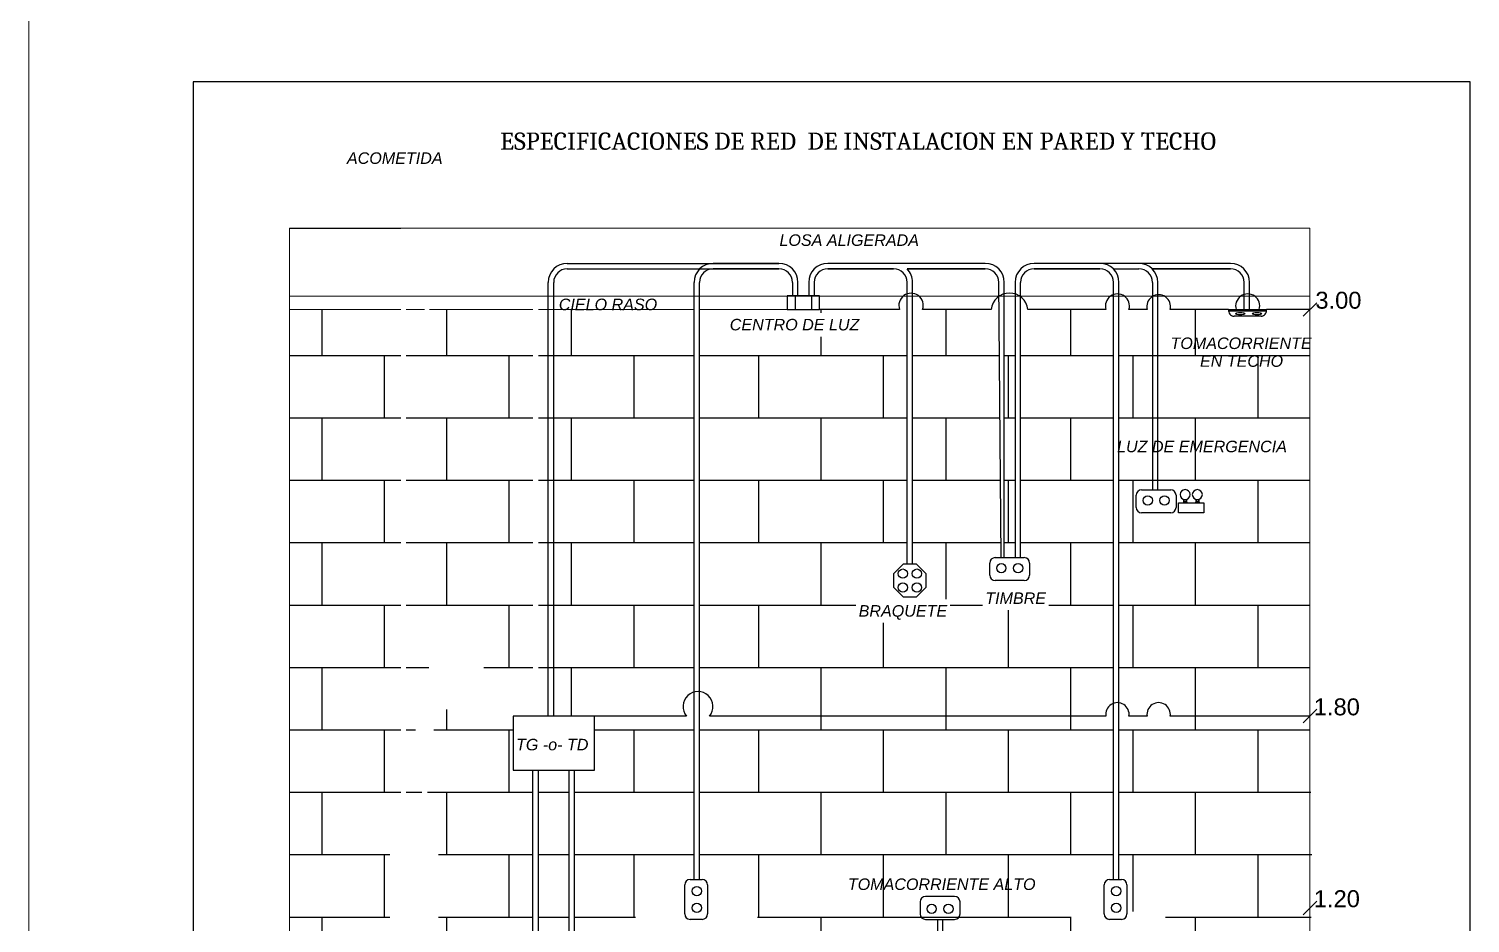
# Model space of a CAD drawing. Header units: inches. Extents: x 1693 to 10990, y 1878 to 5055.
# Drawn here: x 1693.3 to 1757.9, y 2213.3 to 2253.4 of the extents above; entities that cross this region are included whole.
import ezdxf

# ---------------------------------------------------------------- set-up
doc = ezdxf.new("R2010")
doc.units = ezdxf.units.IN
for name, color, linetype, lineweight in [('00 LEYENDA', 3, 'Continuous', 9), ('COTAS', 34, 'Continuous', 5), ('DETALLE2', 1, 'Continuous', 5), ('IE-DIAGRAMA', 1, 'Continuous', 0)]:
    doc.layers.add(name, color=color, linetype=linetype, lineweight=lineweight)
doc.layers.add('DETALLE', color=3, linetype='Continuous')
doc.styles.add('Arial cursiva', font='ariali.ttf')
doc.styles.add('MtXpl_Cambria', font='Cambria.ttf')
doc.styles.get("Standard").update_dxf_attribs({"font": 'arial.ttf'})

msp = doc.modelspace()

# ---------------------------------------------------------------- linework, layer by layer
at = {"color": 240, "linetype": 'Continuous', "true_color": 0xed1f24}
for p, q in [((1728.83, 2244.433), (1728.83, 2244.435)), ((1706.449, 2238.738), (1706.449, 2240.8)), ((1712.045, 2238.738), (1712.045, 2240.8)), ((1717.64, 2238.738), (1717.64, 2240.8)), ((1728.83, 2240.645), (1728.83, 2240.8)), ((1734.426, 2238.738), (1734.426, 2240.8)), ((1740.021, 2238.738), (1740.021, 2240.8)), ((1745.616, 2238.738), (1745.616, 2240.8)), ((1728.83, 2238.738), (1728.83, 2239.581)), ((1704.985, 2238.738), (1709.979, 2238.738)), ((1709.247, 2235.941), (1709.247, 2238.738)), ((1710.222, 2238.738), (1715.904, 2238.738)), ((1714.842, 2235.941), (1714.842, 2238.738)), ((1716.147, 2238.738), (1723.13, 2238.738)), ((1720.438, 2235.941), (1720.438, 2238.738)), ((1723.373, 2238.738), (1732.682, 2238.738)), ((1726.033, 2235.941), (1726.033, 2238.738)), ((1731.628, 2235.941), (1731.628, 2238.738)), ((1732.925, 2238.738), (1736.822, 2238.738)), ((1737.036, 2238.738), (1737.522, 2238.738)), ((1737.223, 2235.941), (1737.223, 2238.738)), ((1737.765, 2238.738), (1741.934, 2238.738)), ((1742.177, 2238.738), (1750.741, 2238.738)), ((1742.819, 2235.941), (1742.819, 2238.738)), ((1748.414, 2235.941), (1748.414, 2238.738)), ((1704.985, 2235.941), (1709.979, 2235.941)), ((1706.449, 2233.143), (1706.449, 2235.941)), ((1710.222, 2235.941), (1715.904, 2235.941)), ((1712.045, 2233.143), (1712.045, 2235.941)), ((1716.147, 2235.941), (1723.13, 2235.941)), ((1717.64, 2233.143), (1717.64, 2235.941)), ((1723.373, 2235.941), (1732.682, 2235.941)), ((1728.83, 2233.143), (1728.83, 2235.941)), ((1732.925, 2235.941), (1736.846, 2235.941)), ((1734.426, 2233.143), (1734.426, 2235.941)), ((1737.036, 2235.941), (1737.522, 2235.941)), ((1737.765, 2235.941), (1741.934, 2235.941)), ((1740.021, 2233.143), (1740.021, 2235.941)), ((1742.177, 2235.941), (1750.741, 2235.941)), ((1745.616, 2233.143), (1745.616, 2235.941)), ((1704.985, 2233.143), (1709.979, 2233.143)), ((1709.247, 2230.346), (1709.247, 2233.143)), ((1710.222, 2233.143), (1715.904, 2233.143)), ((1714.842, 2230.346), (1714.842, 2233.143)), ((1716.147, 2233.143), (1723.13, 2233.143)), ((1720.438, 2230.346), (1720.438, 2233.143)), ((1723.373, 2233.143), (1732.682, 2233.143)), ((1726.033, 2230.346), (1726.033, 2233.143)), ((1731.628, 2230.346), (1731.628, 2233.143)), ((1732.925, 2233.143), (1736.87, 2233.143)), ((1737.036, 2233.143), (1737.522, 2233.143)), ((1737.223, 2230.346), (1737.223, 2233.143)), ((1737.765, 2233.143), (1741.934, 2233.143)), ((1742.177, 2233.143), (1750.741, 2233.143)), ((1742.819, 2230.346), (1742.819, 2233.143)), ((1748.414, 2230.346), (1748.414, 2233.143)), ((1704.985, 2230.346), (1709.979, 2230.346)), ((1706.449, 2227.548), (1706.449, 2230.346)), ((1710.222, 2230.346), (1715.904, 2230.346)), ((1712.045, 2227.548), (1712.045, 2230.346)), ((1716.147, 2230.346), (1723.13, 2230.346)), ((1717.64, 2227.548), (1717.64, 2230.346)), ((1723.373, 2230.346), (1732.682, 2230.346)), ((1728.83, 2227.548), (1728.83, 2230.346)), ((1732.925, 2230.346), (1736.895, 2230.346)), ((1734.426, 2228.646), (1734.426, 2230.346)), ((1737.036, 2230.346), (1737.522, 2230.346)), ((1737.765, 2230.346), (1741.934, 2230.346)), ((1740.021, 2228.646), (1740.021, 2230.346)), ((1742.177, 2230.346), (1750.741, 2230.346)), ((1745.616, 2228.646), (1745.616, 2230.346)), ((1734.426, 2227.809), (1734.426, 2228.646)), ((1740.021, 2227.548), (1740.021, 2228.646)), ((1745.616, 2227.548), (1745.616, 2228.646)), ((1704.985, 2227.548), (1709.979, 2227.548)), ((1709.247, 2224.75), (1709.247, 2227.548)), ((1710.222, 2227.548), (1715.904, 2227.548)), ((1714.842, 2224.75), (1714.842, 2227.548)), ((1716.147, 2227.548), (1723.13, 2227.548)), ((1720.438, 2224.75), (1720.438, 2227.548)), ((1723.373, 2227.548), (1730.379, 2227.548)), ((1726.033, 2224.75), (1726.033, 2227.548)), ((1734.605, 2227.548), (1736.053, 2227.548)), ((1739.037, 2227.548), (1741.934, 2227.548)), ((1742.177, 2227.548), (1750.741, 2227.548)), ((1742.819, 2224.75), (1742.819, 2227.548)), ((1748.414, 2224.75), (1748.414, 2227.548)), ((1737.223, 2224.75), (1737.223, 2227.316)), ((1731.628, 2224.75), (1731.628, 2226.745)), ((1704.985, 2224.75), (1709.979, 2224.75)), ((1706.449, 2221.953), (1706.449, 2224.75)), ((1710.222, 2224.75), (1711.236, 2224.75)), ((1713.699, 2224.75), (1715.904, 2224.75)), ((1716.147, 2224.75), (1723.13, 2224.75)), ((1717.64, 2222.57), (1717.64, 2224.75)), ((1723.373, 2224.75), (1741.934, 2224.75)), ((1728.83, 2222.57), (1728.83, 2224.75)), ((1734.426, 2222.57), (1734.426, 2224.75)), ((1740.021, 2222.57), (1740.021, 2224.75)), ((1742.177, 2224.75), (1750.741, 2224.75)), ((1745.616, 2222.57), (1745.616, 2224.75)), ((1712.045, 2221.953), (1712.045, 2222.861)), ((1728.83, 2221.953), (1728.83, 2222.57)), ((1734.426, 2221.953), (1734.426, 2222.57)), ((1740.021, 2221.953), (1740.021, 2222.57)), ((1745.616, 2221.953), (1745.616, 2222.57)), ((1704.985, 2221.953), (1709.979, 2221.953)), ((1709.247, 2219.155), (1709.247, 2221.953)), ((1710.222, 2221.953), (1710.636, 2221.953)), ((1711.465, 2221.953), (1715.012, 2221.953)), ((1714.842, 2219.155), (1714.842, 2221.953)), ((1718.658, 2221.953), (1723.13, 2221.953)), ((1720.438, 2219.155), (1720.438, 2221.953)), ((1723.373, 2221.953), (1741.934, 2221.953)), ((1726.033, 2219.155), (1726.033, 2221.953)), ((1731.628, 2219.155), (1731.628, 2221.953)), ((1737.223, 2219.155), (1737.223, 2221.953)), ((1742.177, 2221.953), (1750.749, 2221.953)), ((1742.819, 2219.155), (1742.819, 2221.953)), ((1748.414, 2219.155), (1748.414, 2221.953)), ((1704.985, 2219.155), (1709.979, 2219.155)), ((1706.449, 2216.493), (1706.449, 2219.155)), ((1710.222, 2219.155), (1710.929, 2219.155)), ((1711.172, 2219.155), (1715.904, 2219.155)), ((1712.045, 2216.357), (1712.045, 2219.155)), ((1716.147, 2219.155), (1717.523, 2219.155)), ((1717.766, 2219.155), (1723.13, 2219.155)), ((1723.373, 2219.155), (1741.934, 2219.155)), ((1728.83, 2216.357), (1728.83, 2219.155)), ((1734.426, 2216.357), (1734.426, 2219.155)), ((1740.021, 2216.357), (1740.021, 2219.155)), ((1742.177, 2219.155), (1750.785, 2219.155)), ((1745.616, 2216.357), (1745.616, 2219.155)), ((1706.449, 2216.357), (1706.449, 2216.493)), ((1704.985, 2216.357), (1709.482, 2216.357)), ((1709.247, 2213.56), (1709.247, 2216.357)), ((1711.669, 2216.357), (1715.904, 2216.357)), ((1714.842, 2213.56), (1714.842, 2216.357)), ((1716.147, 2216.357), (1717.523, 2216.357)), ((1717.766, 2216.357), (1723.13, 2216.357)), ((1720.438, 2213.56), (1720.438, 2216.357)), ((1723.373, 2216.357), (1741.934, 2216.357)), ((1726.033, 2214.974), (1726.033, 2216.357)), ((1731.628, 2214.974), (1731.628, 2216.357)), ((1737.223, 2214.974), (1737.223, 2216.357)), ((1742.177, 2216.357), (1750.821, 2216.357)), ((1742.819, 2214.974), (1742.819, 2216.357)), ((1748.414, 2214.974), (1748.414, 2216.357)), ((1726.033, 2213.56), (1726.033, 2214.974)), ((1731.628, 2213.56), (1731.628, 2214.974)), ((1737.223, 2213.56), (1737.223, 2214.974)), ((1742.819, 2213.809), (1742.819, 2214.974)), ((1748.414, 2213.56), (1748.414, 2214.974)), ((1704.985, 2213.56), (1709.482, 2213.56)), ((1706.449, 2210.762), (1706.449, 2213.56)), ((1711.669, 2213.56), (1715.904, 2213.56)), ((1712.045, 2210.762), (1712.045, 2213.56)), ((1716.147, 2213.56), (1717.523, 2213.56)), ((1717.766, 2213.56), (1720.504, 2213.56)), ((1725.971, 2213.56), (1740.042, 2213.56)), ((1728.83, 2210.762), (1728.83, 2213.56)), ((1734.426, 2213.522), (1734.426, 2213.56)), ((1740.021, 2211.935), (1740.021, 2213.56)), ((1744.269, 2213.56), (1750.793, 2213.56)), ((1745.616, 2211.935), (1745.616, 2213.56))]:
    msp.add_line(p, q, dxfattribs=at)
at = {"layer": 'COTAS', "color": 1, "lineweight": 5}
msp.add_line((1704.985, 2241.391), (1750.741, 2241.391), dxfattribs=at)
at = {"layer": 'DETALLE', "ltscale": 5}
for p, q in [((1757.924, 2251.006), (1700.678, 2251.006)), ((1700.678, 2251.006), (1700.678, 2189.594)), ((1757.924, 2189.594), (1757.924, 2251.006))]:
    msp.add_line(p, q, dxfattribs=at)
at = {"layer": 'DETALLE'}
for p, q in [((1717.443, 2242.866), (1723.981, 2242.866)), ((1717.443, 2242.623), (1723.981, 2242.623)), ((1723.981, 2242.866), (1726.934, 2242.866)), ((1726.934, 2242.866), (1723.981, 2242.866)), ((1723.981, 2242.623), (1726.934, 2242.623)), ((1726.934, 2242.623), (1723.981, 2242.623)), ((1723.981, 2242.623), (1726.934, 2242.623)), ((1732.075, 2242.866), (1729.121, 2242.866)), ((1732.075, 2242.623), (1729.121, 2242.623)), ((1729.121, 2242.623), (1732.075, 2242.623)), ((1736.185, 2242.866), (1732.075, 2242.866)), ((1736.185, 2242.623), (1732.676, 2242.617)), ((1732.676, 2242.617), (1736.185, 2242.623)), ((1741.326, 2242.866), (1738.373, 2242.866)), ((1743.069, 2242.866), (1738.373, 2242.866)), ((1741.326, 2242.623), (1738.373, 2242.623)), ((1738.373, 2242.623), (1741.326, 2242.623)), ((1741.921, 2242.623), (1743.069, 2242.623)), ((1747.18, 2242.866), (1743.069, 2242.866)), ((1747.18, 2242.623), (1743.67, 2242.617)), ((1743.67, 2242.617), (1747.18, 2242.623)), ((1716.592, 2222.57), (1716.592, 2242.016)), ((1716.835, 2222.57), (1716.835, 2242.016)), ((1723.13, 2215.245), (1723.13, 2242.016)), ((1723.373, 2215.245), (1723.373, 2242.016)), ((1727.542, 2242.016), (1727.542, 2241.408)), ((1727.785, 2241.408), (1727.785, 2242.016)), ((1728.271, 2242.016), (1728.271, 2241.408)), ((1728.514, 2242.016), (1728.514, 2241.408)), ((1732.682, 2229.376), (1732.682, 2242.016)), ((1732.925, 2229.376), (1732.925, 2242.016)), ((1736.901, 2229.674), (1736.793, 2242.016)), ((1737.036, 2229.674), (1737.036, 2242.016)), ((1737.522, 2242.016), (1737.522, 2229.674)), ((1737.765, 2229.674), (1737.765, 2242.016)), ((1741.934, 2215.245), (1741.934, 2242.016)), ((1742.177, 2215.245), (1742.177, 2242.016)), ((1743.677, 2242.016), (1743.677, 2232.713)), ((1743.92, 2232.713), (1743.92, 2242.016)), ((1747.798, 2240.8), (1747.787, 2242.016)), ((1748.03, 2240.8), (1748.03, 2242.016)), ((1728.757, 2241.408), (1727.298, 2241.408)), ((1727.298, 2241.408), (1727.298, 2240.8)), ((1727.663, 2241.408), (1727.663, 2240.8)), ((1728.392, 2241.408), (1728.392, 2240.8)), ((1728.757, 2240.8), (1728.757, 2241.408)), ((1751.045, 2241.104), (1750.437, 2240.496)), ((1727.298, 2240.8), (1728.757, 2240.8)), ((1732.34, 2240.8), (1728.757, 2240.8)), ((1736.451, 2240.8), (1733.375, 2240.8)), ((1741.591, 2240.8), (1738.09, 2240.8)), ((1743.439, 2240.8), (1742.627, 2240.8)), ((1747.093, 2240.8), (1744.475, 2240.8)), ((1747.091, 2240.736), (1748.794, 2240.736)), ((1747.093, 2240.8), (1748.792, 2240.8)), ((1748.549, 2240.5), (1747.336, 2240.5)), ((1750.741, 2240.8), (1748.792, 2240.8)), ((1743.192, 2232.713), (1744.496, 2232.713)), ((1742.948, 2231.928), (1742.948, 2232.47)), ((1744.739, 2232.47), (1744.739, 2231.928)), ((1744.85, 2232.133), (1745.986, 2232.133)), ((1744.85, 2231.685), (1744.85, 2232.133)), ((1745.09, 2232.19), (1745.052, 2232.133)), ((1745.09, 2232.291), (1745.09, 2232.19)), ((1745.09, 2232.19), (1745.09, 2232.289)), ((1745.09, 2232.289), (1745.09, 2232.19)), ((1745.205, 2232.19), (1745.09, 2232.19)), ((1745.09, 2232.19), (1745.205, 2232.19)), ((1745.205, 2232.291), (1745.205, 2232.19)), ((1745.205, 2232.19), (1745.205, 2232.289)), ((1745.205, 2232.289), (1745.205, 2232.19)), ((1745.205, 2232.19), (1745.243, 2232.133)), ((1745.639, 2232.19), (1745.601, 2232.133)), ((1745.639, 2232.291), (1745.639, 2232.19)), ((1745.639, 2232.19), (1745.639, 2232.289)), ((1745.639, 2232.289), (1745.639, 2232.19)), ((1745.755, 2232.19), (1745.639, 2232.19)), ((1745.639, 2232.19), (1745.755, 2232.19)), ((1745.755, 2232.291), (1745.755, 2232.19)), ((1745.755, 2232.19), (1745.755, 2232.289)), ((1745.755, 2232.289), (1745.755, 2232.19)), ((1745.755, 2232.19), (1745.793, 2232.133)), ((1745.986, 2232.133), (1745.986, 2231.685)), ((1744.496, 2231.685), (1743.192, 2231.685)), ((1745.986, 2231.685), (1744.85, 2231.685)), ((1736.384, 2228.89), (1736.384, 2229.431)), ((1736.627, 2229.674), (1737.931, 2229.674)), ((1738.174, 2229.431), (1738.174, 2228.89)), ((1732.502, 2229.376), (1732.075, 2228.949)), ((1732.075, 2228.949), (1732.075, 2228.344)), ((1733.106, 2229.376), (1732.502, 2229.376)), ((1733.533, 2228.949), (1733.106, 2229.376)), ((1733.533, 2228.344), (1733.533, 2228.949)), ((1732.075, 2228.344), (1732.502, 2227.917)), ((1733.106, 2227.917), (1733.533, 2228.344)), ((1737.931, 2228.646), (1736.627, 2228.646)), ((1732.502, 2227.917), (1733.106, 2227.917)), ((1718.658, 2222.57), (1715.012, 2222.57)), ((1715.012, 2222.57), (1715.012, 2222.57)), ((1715.012, 2222.57), (1715.012, 2220.139)), ((1718.658, 2220.139), (1718.658, 2222.57)), ((1722.788, 2222.57), (1718.658, 2222.57)), ((1741.591, 2222.57), (1723.823, 2222.57)), ((1743.439, 2222.57), (1742.627, 2222.57)), ((1750.741, 2222.57), (1744.475, 2222.57)), ((1751.045, 2222.873), (1750.437, 2222.266)), ((1715.012, 2220.139), (1718.658, 2220.139)), ((1715.904, 2195.345), (1715.904, 2220.139)), ((1716.147, 2195.345), (1716.147, 2220.139)), ((1717.523, 2195.345), (1717.523, 2220.139)), ((1717.766, 2195.345), (1717.766, 2220.139)), ((1718.658, 2220.139), (1718.658, 2220.139)), ((1722.95, 2215.245), (1723.492, 2215.245)), ((1741.754, 2215.245), (1742.295, 2215.245)), ((1722.707, 2213.697), (1722.707, 2215.002)), ((1723.735, 2215.002), (1723.735, 2213.697)), ((1741.511, 2213.697), (1741.511, 2215.002)), ((1742.538, 2215.002), (1742.538, 2213.697)), ((1733.261, 2214.239), (1733.261, 2213.697)), ((1734.808, 2214.482), (1733.504, 2214.482)), ((1735.051, 2213.697), (1735.051, 2214.239)), ((1751.045, 2214.272), (1750.437, 2213.664)), ((1723.492, 2213.454), (1722.95, 2213.454)), ((1733.504, 2213.454), (1734.808, 2213.454)), ((1734.035, 2213.454), (1734.035, 2195.345)), ((1734.278, 2195.345), (1734.278, 2213.454)), ((1742.295, 2213.454), (1741.754, 2213.454))]:
    msp.add_line(p, q, dxfattribs=at)
for centre in [(1743.468, 2232.239), (1744.22, 2232.239), (1732.487, 2228.957), (1733.12, 2228.957), (1736.903, 2229.201), (1737.655, 2229.201), (1732.487, 2228.336), (1733.12, 2228.336), (1723.252, 2214.725), (1742.055, 2214.725), (1723.252, 2213.974), (1733.78, 2213.928), (1734.532, 2213.928), (1742.055, 2213.974)]:
    msp.add_circle(centre, 0.208, dxfattribs=at)
for centre, radius, start, end in [((1717.443, 2242.016), 0.851, 90, 180), ((1717.443, 2242.016), 0.608, 90, 180), ((1723.981, 2242.016), 0.851, 90, 180), ((1723.981, 2242.016), 0.608, 90, 180), ((1726.934, 2242.016), 0.851, 0, 90), ((1726.934, 2242.016), 0.608, 360, 90), ((1729.121, 2242.016), 0.851, 90, 180), ((1729.121, 2242.016), 0.608, 90, 180), ((1732.075, 2242.016), 0.608, 360, 90), ((1732.075, 2242.016), 0.851, 0, 45), ((1736.185, 2242.016), 0.851, 0, 90), ((1736.185, 2242.016), 0.608, 0, 90), ((1738.373, 2242.016), 0.851, 90, 180), ((1738.373, 2242.016), 0.608, 90, 180), ((1741.326, 2242.016), 0.851, 0, 90), ((1741.326, 2242.016), 0.608, 360, 90), ((1743.069, 2242.016), 0.851, 0, 90), ((1743.069, 2242.016), 0.608, 360, 90), ((1747.18, 2242.016), 0.851, 0, 90), ((1747.18, 2242.016), 0.608, 0, 90), ((1732.858, 2240.98), 0.548, 340.80876, 199.19124), ((1737.27, 2240.713), 0.824, 6.05453, 173.94547), ((1742.109, 2240.955), 0.54, 343.37125, 196.62875), ((1743.957, 2240.927), 0.533, 346.25446, 193.74554), ((1747.949, 2240.955), 0.54, 343.37125, 196.62875), ((1747.34, 2240.751), 0.251, 168.784, 269.22985), ((1748.545, 2240.751), 0.251, 270.77015, 11.216), ((1743.192, 2232.47), 0.243, 90, 180), ((1744.496, 2232.47), 0.243, 360, 90), ((1745.143, 2232.497), 0.226, 1.3795, 178.37878), ((1745.693, 2232.497), 0.226, 1.3795, 178.37878), ((1745.143, 2232.508), 0.226, 181.19277, 358.56551), ((1745.693, 2232.508), 0.226, 181.19277, 358.56551), ((1743.192, 2231.928), 0.243, 180, 270), ((1744.496, 2231.928), 0.243, 270, 360), ((1736.627, 2229.431), 0.243, 90, 180), ((1737.931, 2229.431), 0.243, 360, 90), ((1736.627, 2228.89), 0.243, 180, 270), ((1737.931, 2228.89), 0.243, 270, 360), ((1723.305, 2222.997), 0.671, 320.46928, 219.53072), ((1742.109, 2222.65), 0.524, 351.13366, 188.86634), ((1743.957, 2222.65), 0.524, 351.13366, 188.86634), ((1722.95, 2215.002), 0.243, 90, 180), ((1723.492, 2215.002), 0.243, 360, 90), ((1741.754, 2215.002), 0.243, 90, 180), ((1742.295, 2215.002), 0.243, 360, 90), ((1733.504, 2214.239), 0.243, 90, 180), ((1734.808, 2214.239), 0.243, 360, 90), ((1722.95, 2213.697), 0.243, 180, 270), ((1723.492, 2213.697), 0.243, 270, 360), ((1733.504, 2213.697), 0.243, 180, 270), ((1734.808, 2213.697), 0.243, 270, 0), ((1741.754, 2213.697), 0.243, 180, 270), ((1742.295, 2213.697), 0.243, 270, 360)]:
    msp.add_arc(centre, radius, start, end, dxfattribs=at)
at = {"layer": 'DETALLE', "lineweight": 25}
for centre in [(1747.613, 2240.612), (1748.365, 2240.612)]:
    msp.add_ellipse(centre, major_axis=(0.203, 0), ratio=0.270679, dxfattribs=at)
at = {"layer": 'DETALLE2'}
for p, q in [((1750.741, 2244.446), (1704.985, 2244.446)), ((1704.985, 2244.446), (1704.985, 2196.439)), ((1709.979, 2244.438), (1704.985, 2244.43)), ((1723.385, 2244.446), (1709.979, 2244.438)), ((1728.526, 2244.446), (1727.529, 2244.446)), ((1737.777, 2244.446), (1736.781, 2244.446)), ((1750.741, 2244.446), (1741.921, 2244.446)), ((1750.741, 2194.008), (1750.741, 2244.446)), ((1709.979, 2240.806), (1704.985, 2240.806)), ((1711.037, 2240.806), (1710.222, 2240.806)), ((1715.904, 2240.806), (1711.273, 2240.806)), ((1723.13, 2240.806), (1716.147, 2240.806)), ((1727.305, 2240.806), (1723.373, 2240.806)), ((1748.467, 2240.8), (1747.093, 2240.8))]:
    msp.add_line(p, q, dxfattribs=at)
at = {"layer": 'IE-DIAGRAMA', "linetype": 'Continuous'}
msp.add_line((1693.304, 2357.513), (1693.303, 2180.965), dxfattribs=at)

# ---------------------------------------------------------------- texts
at = {"color": 4}
for s, p in [('3.00', (1750.985, 2240.835)), ('1.80', (1750.914, 2222.604)), ('1.20', (1750.914, 2214.003))]:
    msp.add_text(s, height=0.7596, dxfattribs=at).set_placement(p)
at = {"layer": '00 LEYENDA', "style": 'MtXpl_Cambria'}
msp.add_text('ESPECIFICACIONES DE RED  DE INSTALACION EN PARED Y TECHO ', height=0.77454, dxfattribs=at).set_placement((1714.43, 2247.959))
at = {"layer": '00 LEYENDA', "color": 4, "style": 'Arial cursiva'}
for s, height, p in [('ACOMETIDA', 0.5164, (1707.566, 2247.328)), ('LOSA ALIGERADA', 0.51636, (1726.957, 2243.651)), ('CIELO RASO', 0.5164, (1717.065, 2240.769)), ('CENTRO DE LUZ', 0.51636, (1724.729, 2239.863)), ('TOMACORRIENTE ', 0.51636, (1744.488, 2239.027)), ('EN TECHO', 0.5164, (1745.81, 2238.229)), ('LUZ DE EMERGENCIA', 0.51636, (1742.094, 2234.4)), ('BRAQUETE', 0.5164, (1730.508, 2227.027)), ('TIMBRE', 0.5164, (1736.183, 2227.598)), ('TG -o- TD', 0.5164, (1715.146, 2221.034)), ('TOMACORRIENTE ALTO', 0.51636, (1730.023, 2214.773))]:
    msp.add_text(s, height=height, dxfattribs=at).set_placement(p)

doc.saveas('drawing.dxf')
